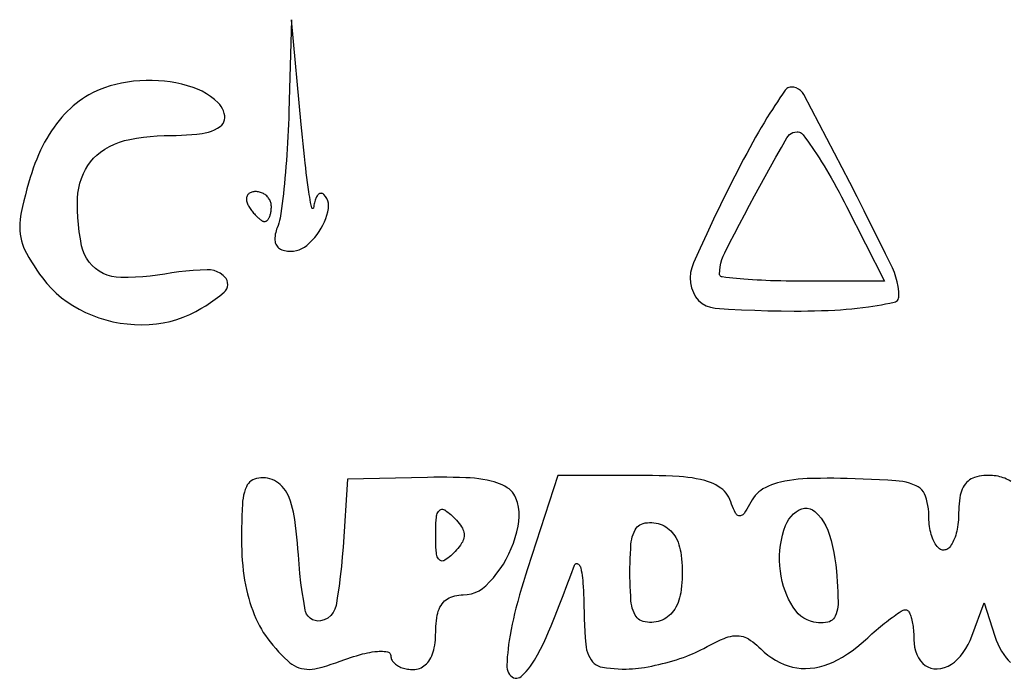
# Model space of a CAD drawing. Header units: millimetres. Extents: x -134 to 134, y -49 to 49.
# Drawn here: x -116.51 to -109.69, y 9.96 to 14.49 of the extents above; entities that cross this region are included whole.
import ezdxf

# ---------------------------------------------------------------- set-up
doc = ezdxf.new("R2010")
doc.units = ezdxf.units.MM
doc.header["$LTSCALE"] = 10
doc.header["$MEASUREMENT"] = 0

# ---------------------------------------------------------------- blocks, each defined once
blk = doc.blocks.new('DT0B-ULTRA_v_1')
at = {"color": 7, "linetype": 'Continuous', "lineweight": -3}
for points in [[(-114.6544, 13.8606, 0), (-114.6558, 13.8181, 0), (-114.6573, 13.7757, 0), (-114.6591, 13.7332, 0), (-114.6612, 13.6908, 0), (-114.6635, 13.6483, 0), (-114.666, 13.6059, 0), (-114.6686, 13.5657, 0), (-114.6715, 13.5255, 0), (-114.6746, 13.4854, 0), (-114.678, 13.4452, 0), (-114.6817, 13.4051, 0), (-114.6856, 13.365, 0), (-114.6891, 13.3312, 0), (-114.6928, 13.2975, 0), (-114.6967, 13.2638, 0), (-114.7008, 13.23, 0), (-114.7051, 13.1964, 0), (-114.7096, 13.1627, 0), (-114.7123, 13.1459, 0), (-114.7155, 13.1292, 0), (-114.7195, 13.1126, 0), (-114.724, 13.0962, 0), (-114.7292, 13.0799, 0), (-114.735, 13.0639, 0), (-114.739, 13.0527, 0), (-114.7425, 13.0414, 0), (-114.7455, 13.0299, 0), (-114.748, 13.0183, 0), (-114.75, 13.0066, 0), (-114.7515, 12.9949, 0), (-114.752, 12.986, 0), (-114.7516, 12.9772, 0), (-114.7502, 12.9685, 0), (-114.748, 12.9599, 0), (-114.7449, 12.9516, 0), (-114.7409, 12.9437, 0), (-114.7364, 12.9368, 0), (-114.7312, 12.9304, 0), (-114.7253, 12.9247, 0), (-114.7187, 12.9198, 0), (-114.7116, 12.9156, 0), (-114.7041, 12.9123, 0), (-114.6943, 12.9089, 0), (-114.6843, 12.9062, 0), (-114.6741, 12.9041, 0), (-114.6639, 12.9025, 0), (-114.6535, 12.9016, 0), (-114.6432, 12.9013, 0), (-114.6231, 12.9025, 0), (-114.6033, 12.906, 0), (-114.584, 12.9118, 0), (-114.5655, 12.9198, 0), (-114.5481, 12.9299, 0), (-114.532, 12.942, 0), (-114.5127, 12.9593, 0), (-114.4945, 12.9776, 0), (-114.4773, 12.9969, 0), (-114.4612, 13.0171, 0), (-114.4462, 13.0382, 0), (-114.4325, 13.0602, 0), (-114.4208, 13.0816, 0), (-114.4104, 13.1036, 0), (-114.4014, 13.1263, 0), (-114.3937, 13.1495, 0), (-114.3874, 13.1731, 0), (-114.3826, 13.197, 0), (-114.3811, 13.2143, 0), (-114.3823, 13.2317, 0), (-114.3862, 13.2487, 0), (-114.3928, 13.2648, 0), (-114.4019, 13.2797, 0), (-114.4132, 13.293, 0), (-114.4162, 13.2955, 0), (-114.4196, 13.2977, 0), (-114.4232, 13.2992, 0), (-114.4271, 13.3002, 0), (-114.4311, 13.3006, 0), (-114.4351, 13.3004, 0), (-114.4392, 13.2996, 0), (-114.4432, 13.2982, 0), (-114.447, 13.2964, 0), (-114.4505, 13.2941, 0), (-114.4537, 13.2913, 0), (-114.4565, 13.2882, 0), (-114.4604, 13.2829, 0), (-114.4639, 13.2774, 0), (-114.4671, 13.2716, 0), (-114.4699, 13.2657, 0), (-114.4724, 13.2596, 0), (-114.4744, 13.2533, 0), (-114.4768, 13.2447, 0), (-114.4789, 13.2361, 0), (-114.4808, 13.2274, 0), (-114.4825, 13.2187, 0), (-114.4839, 13.2099, 0), (-114.4851, 13.2011, 0), (-114.4854, 13.1999, 0), (-114.486, 13.1987, 0), (-114.4867, 13.1977, 0), (-114.4877, 13.1969, 0), (-114.4888, 13.1963, 0), (-114.49, 13.1959, 0), (-114.49, 13.1959, 0), (-114.4922, 13.1959, 0), (-114.4934, 13.1962, 0), (-114.4945, 13.1968, 0), (-114.4955, 13.1976, 0), (-114.4963, 13.1986, 0), (-114.4969, 13.1997, 0), (-114.4969, 13.1997, 0), (-114.5011, 13.2186, 0), (-114.5049, 13.2367, 0), (-114.5084, 13.2549, 0), (-114.5116, 13.2731, 0), (-114.5147, 13.2914, 0), (-114.5175, 13.3097, 0), (-114.5223, 13.3427, 0), (-114.5268, 13.3758, 0), (-114.5312, 13.409, 0), (-114.5353, 13.4421, 0), (-114.5392, 13.4753, 0), (-114.543, 13.5085, 0), (-114.5477, 13.5529, 0), (-114.5524, 13.5973, 0), (-114.5569, 13.6417, 0), (-114.5613, 13.6862, 0), (-114.5656, 13.7306, 0), (-114.5698, 13.7751, 0), (-114.6363, 14.4947, 0), (-114.6544, 13.8606, 0)], [(-116.031, 13.9777, 0), (-116.0537, 13.9645, 0), (-116.0758, 13.9504, 0), (-116.0973, 13.9354, 0), (-116.1182, 13.9195, 0), (-116.1384, 13.9028, 0), (-116.1578, 13.8852, 0), (-116.1782, 13.8653, 0), (-116.198, 13.8448, 0), (-116.217, 13.8237, 0), (-116.2353, 13.8019, 0), (-116.2529, 13.7795, 0), (-116.2698, 13.7566, 0), (-116.2873, 13.7311, 0), (-116.304, 13.7052, 0), (-116.32, 13.6787, 0), (-116.3351, 13.6517, 0), (-116.3494, 13.6244, 0), (-116.3629, 13.5966, 0), (-116.3766, 13.5663, 0), (-116.3895, 13.5357, 0), (-116.4017, 13.5047, 0), (-116.4132, 13.4735, 0), (-116.4239, 13.4421, 0), (-116.4338, 13.4103, 0), (-116.4455, 13.3704, 0), (-116.4566, 13.3303, 0), (-116.4673, 13.2901, 0), (-116.4774, 13.2497, 0), (-116.4869, 13.2092, 0), (-116.4959, 13.1685, 0), (-116.5005, 13.1439, 0), (-116.5037, 13.1191, 0), (-116.5056, 13.0941, 0), (-116.506, 13.0691, 0), (-116.5051, 13.0441, 0), (-116.5028, 13.0191, 0), (-116.4993, 12.9962, 0), (-116.4943, 12.9736, 0), (-116.4878, 12.9514, 0), (-116.48, 12.9296, 0), (-116.4707, 12.9084, 0), (-116.4601, 12.8878, 0), (-116.4434, 12.8585, 0), (-116.426, 12.8295, 0), (-116.408, 12.801, 0), (-116.3893, 12.7728, 0), (-116.3701, 12.7451, 0), (-116.3503, 12.7178, 0), (-116.3208, 12.6807, 0), (-116.289, 12.6456, 0), (-116.2551, 12.6126, 0), (-116.2191, 12.5819, 0), (-116.1812, 12.5535, 0), (-116.1415, 12.5276, 0), (-116.0982, 12.5029, 0), (-116.0536, 12.4807, 0), (-116.0079, 12.4609, 0), (-115.9612, 12.4437, 0), (-115.9135, 12.4291, 0), (-115.8651, 12.4172, 0), (-115.816, 12.4079, 0), (-115.7664, 12.4013, 0), (-115.7165, 12.3974, 0), (-115.6665, 12.3963, 0), (-115.6165, 12.3979, 0), (-115.5667, 12.4023, 0), (-115.5193, 12.4093, 0), (-115.4725, 12.4192, 0), (-115.4264, 12.4321, 0), (-115.3812, 12.4478, 0), (-115.337, 12.4663, 0), (-115.2941, 12.4876, 0), (-115.2599, 12.5067, 0), (-115.2263, 12.527, 0), (-115.1935, 12.5485, 0), (-115.1615, 12.5711, 0), (-115.1302, 12.5949, 0), (-115.0999, 12.6197, 0), (-115.0897, 12.6304, 0), (-115.0819, 12.6429, 0), (-115.077, 12.6568, 0), (-115.075, 12.6714, 0), (-115.0761, 12.6862, 0), (-115.0802, 12.7003, 0), (-115.0872, 12.7133, 0), (-115.0912, 12.7186, 0), (-115.1077, 12.7357, 0), (-115.1266, 12.75, 0), (-115.1474, 12.7613, 0), (-115.1698, 12.7693, 0), (-115.193, 12.7739, 0), (-115.2167, 12.7748, 0), (-115.2655, 12.7725, 0), (-115.3141, 12.7691, 0), (-115.3627, 12.7646, 0), (-115.4112, 12.7591, 0), (-115.4595, 12.7526, 0), (-115.5077, 12.745, 0), (-115.5579, 12.7372, 0), (-115.6083, 12.731, 0), (-115.6589, 12.7262, 0), (-115.7096, 12.7229, 0), (-115.7603, 12.721, 0), (-115.8111, 12.7207, 0), (-115.8426, 12.7227, 0), (-115.8737, 12.7282, 0), (-115.904, 12.7372, 0), (-115.9331, 12.7494, 0), (-115.9606, 12.7649, 0), (-115.9862, 12.7833, 0), (-116.0092, 12.8042, 0), (-116.0296, 12.8276, 0), (-116.0472, 12.8532, 0), (-116.0616, 12.8806, 0), (-116.0729, 12.9096, 0), (-116.0807, 12.9396, 0), (-116.0894, 12.9878, 0), (-116.0967, 13.0363, 0), (-116.1024, 13.085, 0), (-116.1065, 13.1338, 0), (-116.1092, 13.1828, 0), (-116.1102, 13.2318, 0), (-116.1092, 13.2668, 0), (-116.1058, 13.3016, 0), (-116.1001, 13.3361, 0), (-116.092, 13.3701, 0), (-116.0815, 13.4035, 0), (-116.0689, 13.4362, 0), (-116.055, 13.4649, 0), (-116.0386, 13.4923, 0), (-116.0198, 13.5181, 0), (-115.9988, 13.5421, 0), (-115.9757, 13.5642, 0), (-115.9507, 13.584, 0), (-115.9201, 13.6045, 0), (-115.8882, 13.6228, 0), (-115.855, 13.6387, 0), (-115.8207, 13.6522, 0), (-115.7856, 13.6633, 0), (-115.7498, 13.6717, 0), (-115.7028, 13.6803, 0), (-115.6555, 13.6872, 0), (-115.6081, 13.6926, 0), (-115.5605, 13.6964, 0), (-115.5128, 13.6986, 0), (-115.465, 13.6992, 0), (-115.4295, 13.6994, 0), (-115.394, 13.7004, 0), (-115.3585, 13.7022, 0), (-115.3231, 13.7048, 0), (-115.2877, 13.7082, 0), (-115.2524, 13.7123, 0), (-115.2303, 13.716, 0), (-115.2085, 13.7215, 0), (-115.1872, 13.7287, 0), (-115.1665, 13.7376, 0), (-115.1466, 13.7482, 0), (-115.1277, 13.7603, 0), (-115.1169, 13.7694, 0), (-115.108, 13.7803, 0), (-115.1013, 13.7926, 0), (-115.0969, 13.8061, 0), (-115.0952, 13.82, 0), (-115.096, 13.8341, 0), (-115.0995, 13.8508, 0), (-115.1048, 13.8671, 0), (-115.1117, 13.8827, 0), (-115.1203, 13.8974, 0), (-115.1305, 13.9112, 0), (-115.142, 13.9237, 0), (-115.1671, 13.9465, 0), (-115.1939, 13.9674, 0), (-115.2221, 13.9861, 0), (-115.2517, 14.0028, 0), (-115.2824, 14.0171, 0), (-115.3141, 14.0292, 0), (-115.3527, 14.0412, 0), (-115.3919, 14.0516, 0), (-115.4315, 14.0603, 0), (-115.4714, 14.0672, 0), (-115.5116, 14.0723, 0), (-115.552, 14.0756, 0), (-115.5947, 14.0773, 0), (-115.6374, 14.0772, 0), (-115.6801, 14.0753, 0), (-115.7227, 14.0716, 0), (-115.7651, 14.0661, 0), (-115.8072, 14.0588, 0), (-115.8461, 14.0502, 0), (-115.8845, 14.0396, 0), (-115.9222, 14.027, 0), (-115.9593, 14.0124, 0), (-115.9956, 13.996, 0), (-116.031, 13.9777, 0)], [(-111.5871, 13.4182, 0), (-111.6364, 13.3198, 0), (-111.6848, 13.2209, 0), (-111.7326, 13.1217, 0), (-111.7795, 13.0221, 0), (-111.8257, 12.9221, 0), (-111.8711, 12.8218, 0), (-111.8832, 12.7888, 0), (-111.8906, 12.7545, 0), (-111.8931, 12.7194, 0), (-111.8908, 12.6844, 0), (-111.8836, 12.65, 0), (-111.8717, 12.6169, 0), (-111.8561, 12.5888, 0), (-111.8357, 12.5639, 0), (-111.8112, 12.543, 0), (-111.7833, 12.5269, 0), (-111.7531, 12.516, 0), (-111.7213, 12.5107, 0), (-111.6308, 12.5044, 0), (-111.5402, 12.4992, 0), (-111.4496, 12.4953, 0), (-111.3589, 12.4924, 0), (-111.2681, 12.4907, 0), (-111.1774, 12.4901, 0), (-111.1309, 12.4903, 0), (-111.0844, 12.4909, 0), (-111.0379, 12.4919, 0), (-110.9914, 12.4933, 0), (-110.945, 12.4951, 0), (-110.8985, 12.4973, 0), (-110.8598, 12.4995, 0), (-110.8211, 12.5024, 0), (-110.7825, 12.5058, 0), (-110.7439, 12.5098, 0), (-110.7053, 12.5143, 0), (-110.6669, 12.5194, 0), (-110.6373, 12.5237, 0), (-110.6078, 12.5284, 0), (-110.5783, 12.5335, 0), (-110.5489, 12.5389, 0), (-110.5196, 12.5446, 0), (-110.4903, 12.5507, 0), (-110.4821, 12.5534, 0), (-110.4747, 12.5577, 0), (-110.4683, 12.5635, 0), (-110.4633, 12.5705, 0), (-110.4598, 12.5783, 0), (-110.458, 12.5868, 0), (-110.4578, 12.591, 0), (-110.4591, 12.6247, 0), (-110.4629, 12.6583, 0), (-110.4692, 12.6914, 0), (-110.478, 12.724, 0), (-110.4892, 12.7559, 0), (-110.5028, 12.7868, 0), (-110.5507, 12.8851, 0), (-110.599, 12.9833, 0), (-110.6476, 13.0812, 0), (-110.6966, 13.179, 0), (-110.746, 13.2766, 0), (-110.7958, 13.374, 0), (-110.848, 13.4754, 0), (-110.9005, 13.5767, 0), (-110.9531, 13.6778, 0), (-111.006, 13.7789, 0), (-111.0591, 13.8798, 0), (-111.1124, 13.9806, 0), (-111.122, 13.9952, 0), (-111.134, 14.0079, 0), (-111.1481, 14.0182, 0), (-111.1638, 14.0259, 0), (-111.1806, 14.0305, 0), (-111.198, 14.0321, 0), (-111.2064, 14.0314, 0), (-111.2145, 14.0294, 0), (-111.2222, 14.0261, 0), (-111.2293, 14.0216, 0), (-111.2356, 14.016, 0), (-111.2409, 14.0095, 0), (-111.2587, 13.9835, 0), (-111.2763, 13.9574, 0), (-111.2937, 13.9311, 0), (-111.3109, 13.9048, 0), (-111.3281, 13.8783, 0), (-111.345, 13.8518, 0), (-111.3654, 13.8192, 0), (-111.3855, 13.7865, 0), (-111.4053, 13.7535, 0), (-111.4247, 13.7204, 0), (-111.4438, 13.687, 0), (-111.4626, 13.6535, 0), (-111.484, 13.6146, 0), (-111.5051, 13.5756, 0), (-111.526, 13.5365, 0), (-111.5466, 13.4972, 0), (-111.567, 13.4578, 0), (-111.5871, 13.4182, 0)], [(-110.8176, 13.2097, 0), (-110.5572, 12.6957, 0), (-111.1243, 12.6957, 0), (-111.1605, 12.6958, 0), (-111.1968, 12.6961, 0), (-111.233, 12.6966, 0), (-111.2693, 12.6973, 0), (-111.3055, 12.6981, 0), (-111.3417, 12.6992, 0), (-111.3723, 12.7003, 0), (-111.4028, 12.7017, 0), (-111.4333, 12.7034, 0), (-111.4639, 12.7053, 0), (-111.4943, 12.7075, 0), (-111.5248, 12.71, 0), (-111.5497, 12.7122, 0), (-111.5746, 12.7145, 0), (-111.5995, 12.7169, 0), (-111.6243, 12.7195, 0), (-111.6492, 12.7221, 0), (-111.674, 12.7249, 0), (-111.678, 12.7258, 0), (-111.6818, 12.7275, 0), (-111.6851, 12.7299, 0), (-111.6878, 12.733, 0), (-111.6898, 12.7365, 0), (-111.691, 12.7405, 0), (-111.6914, 12.7444, 0), (-111.6904, 12.7698, 0), (-111.6874, 12.7951, 0), (-111.6825, 12.8201, 0), (-111.6757, 12.8447, 0), (-111.6669, 12.8686, 0), (-111.6563, 12.8918, 0), (-111.623, 12.9573, 0), (-111.5894, 13.0227, 0), (-111.5554, 13.088, 0), (-111.5211, 13.153, 0), (-111.4864, 13.2179, 0), (-111.4514, 13.2826, 0), (-111.4149, 13.3496, 0), (-111.3781, 13.4165, 0), (-111.3411, 13.4833, 0), (-111.3038, 13.5499, 0), (-111.2664, 13.6165, 0), (-111.2288, 13.6829, 0), (-111.2207, 13.6945, 0), (-111.2108, 13.7046, 0), (-111.1992, 13.7128, 0), (-111.1864, 13.7188, 0), (-111.1728, 13.7225, 0), (-111.1587, 13.7237, 0), (-111.1504, 13.7231, 0), (-111.1423, 13.7211, 0), (-111.1347, 13.718, 0), (-111.1276, 13.7137, 0), (-111.1213, 13.7084, 0), (-111.1158, 13.7021, 0), (-111.1003, 13.6808, 0), (-111.0849, 13.6595, 0), (-111.0697, 13.638, 0), (-111.0547, 13.6163, 0), (-111.0399, 13.5946, 0), (-111.0252, 13.5727, 0), (-111.0074, 13.5455, 0), (-110.99, 13.5182, 0), (-110.9728, 13.4906, 0), (-110.956, 13.4628, 0), (-110.9394, 13.4348, 0), (-110.9233, 13.4067, 0), (-110.905, 13.3742, 0), (-110.887, 13.3416, 0), (-110.8693, 13.3088, 0), (-110.8518, 13.2759, 0), (-110.8346, 13.2429, 0), (-110.8176, 13.2097, 0)], [(-114.9296, 13.2097, 0), (-114.9253, 13.2029, 0), (-114.9209, 13.1962, 0), (-114.9163, 13.1896, 0), (-114.9117, 13.1831, 0), (-114.9069, 13.1767, 0), (-114.9019, 13.1704, 0), (-114.8972, 13.1645, 0), (-114.8923, 13.1588, 0), (-114.8873, 13.1532, 0), (-114.8821, 13.1477, 0), (-114.8768, 13.1423, 0), (-114.8714, 13.1371, 0), (-114.8668, 13.1329, 0), (-114.8621, 13.1288, 0), (-114.8573, 13.1248, 0), (-114.8525, 13.121, 0), (-114.8475, 13.1172, 0), (-114.8424, 13.1136, 0), (-114.8391, 13.1116, 0), (-114.8357, 13.11, 0), (-114.8321, 13.1086, 0), (-114.8283, 13.1077, 0), (-114.8246, 13.1071, 0), (-114.8207, 13.1069, 0), (-114.8175, 13.1071, 0), (-114.8143, 13.1078, 0), (-114.8112, 13.1089, 0), (-114.8084, 13.1104, 0), (-114.8057, 13.1123, 0), (-114.8034, 13.1146, 0), (-114.8004, 13.118, 0), (-114.7977, 13.1215, 0), (-114.7951, 13.1252, 0), (-114.7928, 13.1291, 0), (-114.7906, 13.133, 0), (-114.7887, 13.1371, 0), (-114.7865, 13.1425, 0), (-114.7845, 13.1479, 0), (-114.7827, 13.1534, 0), (-114.7811, 13.159, 0), (-114.7798, 13.1647, 0), (-114.7787, 13.1704, 0), (-114.7777, 13.1769, 0), (-114.7769, 13.1834, 0), (-114.7762, 13.19, 0), (-114.7758, 13.1965, 0), (-114.7755, 13.2031, 0), (-114.7754, 13.2097, 0), (-114.7756, 13.2164, 0), (-114.7763, 13.2231, 0), (-114.7775, 13.2298, 0), (-114.7791, 13.2363, 0), (-114.7812, 13.2427, 0), (-114.7837, 13.2489, 0), (-114.7867, 13.2551, 0), (-114.7901, 13.2611, 0), (-114.7939, 13.2668, 0), (-114.798, 13.2723, 0), (-114.8025, 13.2774, 0), (-114.8074, 13.2823, 0), (-114.8126, 13.287, 0), (-114.8182, 13.2913, 0), (-114.824, 13.2952, 0), (-114.83, 13.2988, 0), (-114.8363, 13.3019, 0), (-114.8427, 13.3047, 0), (-114.8494, 13.3071, 0), (-114.8562, 13.309, 0), (-114.8631, 13.3105, 0), (-114.8701, 13.3116, 0), (-114.8772, 13.3123, 0), (-114.8843, 13.3125, 0), (-114.8905, 13.3123, 0), (-114.8968, 13.3116, 0), (-114.9029, 13.3105, 0), (-114.909, 13.3089, 0), (-114.915, 13.3069, 0), (-114.9207, 13.3045, 0), (-114.9254, 13.302, 0), (-114.9297, 13.2989, 0), (-114.9336, 13.2954, 0), (-114.9371, 13.2914, 0), (-114.9401, 13.287, 0), (-114.9425, 13.2823, 0), (-114.9445, 13.277, 0), (-114.9459, 13.2715, 0), (-114.9468, 13.2659, 0), (-114.947, 13.2602, 0), (-114.9466, 13.2546, 0), (-114.9457, 13.249, 0), (-114.9439, 13.2421, 0), (-114.9418, 13.2353, 0), (-114.9393, 13.2287, 0), (-114.9364, 13.2222, 0), (-114.9332, 13.2159, 0), (-114.9296, 13.2097, 0)], [(-114.981, 10.9156, 0), (-114.9806, 10.8801, 0), (-114.9796, 10.8445, 0), (-114.9778, 10.809, 0), (-114.9754, 10.7735, 0), (-114.9723, 10.7381, 0), (-114.9684, 10.7028, 0), (-114.9642, 10.6706, 0), (-114.9591, 10.6386, 0), (-114.9533, 10.6067, 0), (-114.9465, 10.575, 0), (-114.939, 10.5435, 0), (-114.9307, 10.5122, 0), (-114.9224, 10.4841, 0), (-114.9133, 10.4563, 0), (-114.9033, 10.4288, 0), (-114.8926, 10.4015, 0), (-114.8812, 10.3746, 0), (-114.8689, 10.348, 0), (-114.857, 10.3244, 0), (-114.8442, 10.3012, 0), (-114.8306, 10.2786, 0), (-114.816, 10.2566, 0), (-114.8006, 10.2351, 0), (-114.7843, 10.2142, 0), (-114.7652, 10.1911, 0), (-114.7456, 10.1684, 0), (-114.7255, 10.1461, 0), (-114.7049, 10.1243, 0), (-114.6839, 10.1029, 0), (-114.6624, 10.0819, 0), (-114.6488, 10.07, 0), (-114.6342, 10.0593, 0), (-114.6187, 10.05, 0), (-114.6024, 10.042, 0), (-114.5855, 10.0355, 0), (-114.5681, 10.0305, 0), (-114.5497, 10.0269, 0), (-114.5311, 10.0248, 0), (-114.5124, 10.0243, 0), (-114.4937, 10.0252, 0), (-114.4751, 10.0277, 0), (-114.4569, 10.0317, 0), (-114.4254, 10.0403, 0), (-114.394, 10.0493, 0), (-114.3628, 10.059, 0), (-114.3318, 10.0691, 0), (-114.301, 10.0799, 0), (-114.2704, 10.0911, 0), (-114.2503, 10.0985, 0), (-114.2302, 10.1055, 0), (-114.21, 10.1122, 0), (-114.1896, 10.1185, 0), (-114.1692, 10.1246, 0), (-114.1486, 10.1302, 0), (-114.1318, 10.1345, 0), (-114.1149, 10.1382, 0), (-114.0978, 10.1414, 0), (-114.0807, 10.1441, 0), (-114.0635, 10.1463, 0), (-114.0462, 10.148, 0), (-114.0344, 10.1487, 0), (-114.0226, 10.1488, 0), (-114.0108, 10.1485, 0), (-113.9991, 10.1476, 0), (-113.9874, 10.1462, 0), (-113.9757, 10.1442, 0), (-113.9701, 10.1426, 0), (-113.965, 10.1398, 0), (-113.9606, 10.1359, 0), (-113.9571, 10.1313, 0), (-113.9546, 10.126, 0), (-113.9532, 10.1203, 0), (-113.953, 10.1168, 0), (-113.9527, 10.1104, 0), (-113.9516, 10.1041, 0), (-113.95, 10.0979, 0), (-113.9476, 10.092, 0), (-113.9447, 10.0863, 0), (-113.9411, 10.081, 0), (-113.9364, 10.0751, 0), (-113.9313, 10.0694, 0), (-113.9259, 10.0641, 0), (-113.9201, 10.0592, 0), (-113.914, 10.0547, 0), (-113.9077, 10.0505, 0), (-113.8999, 10.046, 0), (-113.8918, 10.0419, 0), (-113.8835, 10.0383, 0), (-113.8751, 10.035, 0), (-113.8665, 10.0322, 0), (-113.8578, 10.0299, 0), (-113.8481, 10.0278, 0), (-113.8383, 10.026, 0), (-113.8285, 10.0247, 0), (-113.8186, 10.0237, 0), (-113.8087, 10.0231, 0), (-113.7988, 10.0229, 0), (-113.7876, 10.0235, 0), (-113.7765, 10.025, 0), (-113.7656, 10.0276, 0), (-113.755, 10.0312, 0), (-113.7448, 10.0357, 0), (-113.7351, 10.0412, 0), (-113.7253, 10.0479, 0), (-113.716, 10.0553, 0), (-113.7074, 10.0634, 0), (-113.6995, 10.0722, 0), (-113.6922, 10.0816, 0), (-113.6857, 10.0915, 0), (-113.6786, 10.1042, 0), (-113.6722, 10.1173, 0), (-113.6666, 10.1307, 0), (-113.6619, 10.1444, 0), (-113.6579, 10.1585, 0), (-113.6547, 10.1727, 0), (-113.6516, 10.1904, 0), (-113.6491, 10.2082, 0), (-113.6471, 10.2261, 0), (-113.6457, 10.244, 0), (-113.6449, 10.2619, 0), (-113.6446, 10.2799, 0), (-113.6443, 10.2997, 0), (-113.6434, 10.3194, 0), (-113.6419, 10.3391, 0), (-113.6398, 10.3587, 0), (-113.6372, 10.3782, 0), (-113.6339, 10.3977, 0), (-113.6308, 10.4117, 0), (-113.6266, 10.4255, 0), (-113.6214, 10.4389, 0), (-113.6152, 10.4519, 0), (-113.6081, 10.4644, 0), (-113.6, 10.4763, 0), (-113.5921, 10.486, 0), (-113.5833, 10.4949, 0), (-113.5737, 10.503, 0), (-113.5634, 10.5101, 0), (-113.5525, 10.5162, 0), (-113.541, 10.5212, 0), (-113.5272, 10.5259, 0), (-113.5132, 10.5299, 0), (-113.499, 10.533, 0), (-113.4846, 10.5352, 0), (-113.4701, 10.5365, 0), (-113.4555, 10.5369, 0), (-113.4271, 10.5387, 0), (-113.3992, 10.5441, 0), (-113.3722, 10.553, 0), (-113.3465, 10.5652, 0), (-113.3226, 10.5806, 0), (-113.3008, 10.5989, 0), (-113.2735, 10.6264, 0), (-113.2476, 10.6553, 0), (-113.2232, 10.6855, 0), (-113.2004, 10.7169, 0), (-113.1793, 10.7494, 0), (-113.1599, 10.783, 0), (-113.1414, 10.8191, 0), (-113.1247, 10.8561, 0), (-113.1098, 10.8938, 0), (-113.0969, 10.9323, 0), (-113.0858, 10.9713, 0), (-113.0767, 11.0108, 0), (-113.0718, 11.043, 0), (-113.0698, 11.0756, 0), (-113.071, 11.1081, 0), (-113.0752, 11.1405, 0), (-113.0825, 11.1722, 0), (-113.0927, 11.2032, 0), (-113.0991, 11.2175, 0), (-113.1071, 11.2311, 0), (-113.1164, 11.2438, 0), (-113.1271, 11.2554, 0), (-113.139, 11.2657, 0), (-113.152, 11.2747, 0), (-113.1692, 11.2847, 0), (-113.187, 11.2938, 0), (-113.2053, 11.3019, 0), (-113.224, 11.309, 0), (-113.243, 11.3151, 0), (-113.2624, 11.3202, 0), (-113.291, 11.3264, 0), (-113.3198, 11.3317, 0), (-113.3488, 11.336, 0), (-113.3779, 11.3394, 0), (-113.4071, 11.3419, 0), (-113.4364, 11.3434, 0), (-113.4806, 11.3448, 0), (-113.5248, 11.3458, 0), (-113.569, 11.3463, 0), (-113.6132, 11.3463, 0), (-113.6574, 11.346, 0), (-113.7016, 11.3452, 0), (-114.2512, 11.3325, 0), (-114.282, 10.8657, 0), (-114.2871, 10.7984, 0), (-114.2933, 10.7312, 0), (-114.3008, 10.6641, 0), (-114.3095, 10.5972, 0), (-114.3194, 10.5305, 0), (-114.3305, 10.4639, 0), (-114.3378, 10.4384, 0), (-114.3501, 10.4148, 0), (-114.3669, 10.3942, 0), (-114.3875, 10.3775, 0), (-114.4111, 10.3653, 0), (-114.4366, 10.3581, 0), (-114.4556, 10.3568, 0), (-114.4745, 10.3595, 0), (-114.4923, 10.366, 0), (-114.5084, 10.3761, 0), (-114.5221, 10.3894, 0), (-114.5327, 10.4052, 0), (-114.5398, 10.4228, 0), (-114.5417, 10.4309, 0), (-114.5529, 10.494, 0), (-114.5628, 10.5573, 0), (-114.5715, 10.6208, 0), (-114.5788, 10.6844, 0), (-114.5848, 10.7482, 0), (-114.5896, 10.8121, 0), (-114.5924, 10.8528, 0), (-114.5957, 10.8935, 0), (-114.5995, 10.9341, 0), (-114.6038, 10.9746, 0), (-114.6085, 11.0152, 0), (-114.6136, 11.0556, 0), (-114.6176, 11.0814, 0), (-114.6227, 11.107, 0), (-114.6288, 11.1323, 0), (-114.6359, 11.1574, 0), (-114.6441, 11.1821, 0), (-114.6533, 11.2065, 0), (-114.6606, 11.2231, 0), (-114.6691, 11.2391, 0), (-114.6788, 11.2544, 0), (-114.6895, 11.269, 0), (-114.7013, 11.2828, 0), (-114.714, 11.2957, 0), (-114.7265, 11.3065, 0), (-114.74, 11.316, 0), (-114.7543, 11.3242, 0), (-114.7694, 11.331, 0), (-114.785, 11.3364, 0), (-114.8011, 11.3402, 0), (-114.8162, 11.3424, 0), (-114.8315, 11.3433, 0), (-114.8468, 11.3428, 0), (-114.862, 11.3411, 0), (-114.877, 11.338, 0), (-114.8916, 11.3336, 0), (-114.9036, 11.3284, 0), (-114.9148, 11.3217, 0), (-114.9249, 11.3135, 0), (-114.9337, 11.3039, 0), (-114.9412, 11.2932, 0), (-114.9471, 11.2816, 0), (-114.9546, 11.2625, 0), (-114.9609, 11.2431, 0), (-114.966, 11.2233, 0), (-114.9701, 11.2032, 0), (-114.9729, 11.1829, 0), (-114.9746, 11.1625, 0), (-114.9765, 11.1214, 0), (-114.9781, 11.0803, 0), (-114.9794, 11.0391, 0), (-114.9803, 10.998, 0), (-114.9808, 10.9568, 0), (-114.981, 10.9156, 0)], [(-113.0126, 10.7168, 0), (-113.0269, 10.672, 0), (-113.0408, 10.6271, 0), (-113.0543, 10.5821, 0), (-113.0674, 10.5369, 0), (-113.08, 10.4916, 0), (-113.0922, 10.4462, 0), (-113.1016, 10.4094, 0), (-113.1103, 10.3724, 0), (-113.1184, 10.3353, 0), (-113.1259, 10.298, 0), (-113.1327, 10.2607, 0), (-113.1388, 10.2232, 0), (-113.1429, 10.195, 0), (-113.1465, 10.1667, 0), (-113.1495, 10.1383, 0), (-113.1521, 10.1099, 0), (-113.154, 10.0815, 0), (-113.1555, 10.053, 0), (-113.1551, 10.0394, 0), (-113.1529, 10.026, 0), (-113.1489, 10.013, 0), (-113.1431, 10.0007, 0), (-113.1358, 9.9893, 0), (-113.1269, 9.979, 0), (-113.1184, 9.9721, 0), (-113.1086, 9.9671, 0), (-113.0981, 9.9642, 0), (-113.0871, 9.9635, 0), (-113.0763, 9.9652, 0), (-113.066, 9.9691, 0), (-113.0568, 9.975, 0), (-113.0546, 9.9768, 0), (-113.0374, 9.9931, 0), (-113.0211, 10.0103, 0), (-113.0057, 10.0283, 0), (-112.9913, 10.0471, 0), (-112.9779, 10.0666, 0), (-112.9656, 10.0868, 0), (-112.9442, 10.1252, 0), (-112.9237, 10.164, 0), (-112.904, 10.2033, 0), (-112.8853, 10.243, 0), (-112.8675, 10.2832, 0), (-112.8507, 10.3237, 0), (-112.8229, 10.3932, 0), (-112.7955, 10.4628, 0), (-112.7685, 10.5325, 0), (-112.7418, 10.6024, 0), (-112.7154, 10.6724, 0), (-112.6895, 10.7425, 0), (-112.6881, 10.7454, 0), (-112.6861, 10.7479, 0), (-112.6836, 10.7499, 0), (-112.6808, 10.7514, 0), (-112.6778, 10.7523, 0), (-112.6746, 10.7525, 0), (-112.6714, 10.7521, 0), (-112.6684, 10.751, 0), (-112.6684, 10.751, 0), (-112.6628, 10.7474, 0), (-112.6584, 10.7435, 0), (-112.6545, 10.739, 0), (-112.6513, 10.7341, 0), (-112.6488, 10.7287, 0), (-112.6471, 10.7231, 0), (-112.6434, 10.7058, 0), (-112.6401, 10.6884, 0), (-112.6373, 10.6709, 0), (-112.6349, 10.6534, 0), (-112.633, 10.6358, 0), (-112.6316, 10.6182, 0), (-112.6299, 10.5918, 0), (-112.6284, 10.5654, 0), (-112.6272, 10.5391, 0), (-112.6261, 10.5127, 0), (-112.6253, 10.4862, 0), (-112.6247, 10.4598, 0), (-112.6237, 10.4159, 0), (-112.6223, 10.372, 0), (-112.6204, 10.3281, 0), (-112.6181, 10.2842, 0), (-112.6155, 10.2404, 0), (-112.6124, 10.1966, 0), (-112.6101, 10.1776, 0), (-112.6062, 10.1588, 0), (-112.6008, 10.1405, 0), (-112.5937, 10.1227, 0), (-112.5852, 10.1056, 0), (-112.5752, 10.0893, 0), (-112.5655, 10.0767, 0), (-112.5542, 10.0656, 0), (-112.5415, 10.0561, 0), (-112.5276, 10.0485, 0), (-112.5128, 10.0427, 0), (-112.4973, 10.0391, 0), (-112.4703, 10.035, 0), (-112.4431, 10.0317, 0), (-112.4159, 10.0292, 0), (-112.3886, 10.0275, 0), (-112.3613, 10.0266, 0), (-112.3339, 10.0266, 0), (-112.3127, 10.0271, 0), (-112.2916, 10.0282, 0), (-112.2705, 10.0298, 0), (-112.2494, 10.032, 0), (-112.2284, 10.0347, 0), (-112.2075, 10.038, 0), (-112.1828, 10.0423, 0), (-112.1582, 10.0471, 0), (-112.1337, 10.0522, 0), (-112.1093, 10.0577, 0), (-112.0849, 10.0636, 0), (-112.0607, 10.0699, 0), (-112.0365, 10.0766, 0), (-112.0124, 10.0836, 0), (-111.9884, 10.091, 0), (-111.9645, 10.0988, 0), (-111.9408, 10.107, 0), (-111.9172, 10.1155, 0), (-111.8972, 10.1232, 0), (-111.8775, 10.1314, 0), (-111.858, 10.14, 0), (-111.8386, 10.1492, 0), (-111.8196, 10.1588, 0), (-111.8007, 10.1689, 0), (-111.7779, 10.1813, 0), (-111.7549, 10.1934, 0), (-111.7317, 10.205, 0), (-111.7082, 10.2163, 0), (-111.6847, 10.2272, 0), (-111.6609, 10.2377, 0), (-111.6464, 10.2433, 0), (-111.6316, 10.248, 0), (-111.6165, 10.2516, 0), (-111.6012, 10.2541, 0), (-111.5857, 10.2556, 0), (-111.5702, 10.256, 0), (-111.5567, 10.2552, 0), (-111.5434, 10.2533, 0), (-111.5303, 10.2501, 0), (-111.5176, 10.2457, 0), (-111.5053, 10.2402, 0), (-111.4936, 10.2336, 0), (-111.4783, 10.2236, 0), (-111.4633, 10.213, 0), (-111.4488, 10.2019, 0), (-111.4347, 10.1902, 0), (-111.4211, 10.178, 0), (-111.4079, 10.1653, 0), (-111.3843, 10.1433, 0), (-111.3594, 10.1228, 0), (-111.3331, 10.1041, 0), (-111.3057, 10.0871, 0), (-111.2772, 10.072, 0), (-111.2477, 10.0588, 0), (-111.2192, 10.0484, 0), (-111.1899, 10.0404, 0), (-111.1601, 10.0346, 0), (-111.1299, 10.0313, 0), (-111.0995, 10.0303, 0), (-111.0692, 10.0318, 0), (-111.0361, 10.0358, 0), (-111.0034, 10.0421, 0), (-110.9713, 10.0507, 0), (-110.9397, 10.0615, 0), (-110.9091, 10.0744, 0), (-110.8793, 10.0895, 0), (-110.845, 10.1093, 0), (-110.8115, 10.1305, 0), (-110.7789, 10.153, 0), (-110.7473, 10.1769, 0), (-110.7167, 10.2021, 0), (-110.6871, 10.2285, 0), (-110.6726, 10.2419, 0), (-110.658, 10.2552, 0), (-110.6433, 10.2684, 0), (-110.6284, 10.2815, 0), (-110.6135, 10.2944, 0), (-110.5985, 10.3073, 0), (-110.5849, 10.3187, 0), (-110.5711, 10.33, 0), (-110.5572, 10.3412, 0), (-110.5432, 10.3522, 0), (-110.5291, 10.363, 0), (-110.5149, 10.3737, 0), (-110.5031, 10.3824, 0), (-110.4913, 10.391, 0), (-110.4793, 10.3995, 0), (-110.4674, 10.4078, 0), (-110.4553, 10.4161, 0), (-110.4432, 10.4243, 0), (-110.4383, 10.4272, 0), (-110.4331, 10.4297, 0), (-110.4277, 10.4316, 0), (-110.4221, 10.433, 0), (-110.4164, 10.4338, 0), (-110.4107, 10.4341, 0), (-110.4063, 10.4337, 0), (-110.402, 10.4325, 0), (-110.3981, 10.4305, 0), (-110.3945, 10.4278, 0), (-110.3915, 10.4246, 0), (-110.3892, 10.4208, 0), (-110.3856, 10.4132, 0), (-110.3822, 10.4055, 0), (-110.3791, 10.3977, 0), (-110.3763, 10.3898, 0), (-110.3737, 10.3818, 0), (-110.3714, 10.3737, 0), (-110.3686, 10.3628, 0), (-110.3661, 10.3518, 0), (-110.3639, 10.3408, 0), (-110.362, 10.3297, 0), (-110.3604, 10.3185, 0), (-110.3591, 10.3073, 0), (-110.3578, 10.2942, 0), (-110.3568, 10.2811, 0), (-110.356, 10.268, 0), (-110.3555, 10.2548, 0), (-110.3551, 10.2417, 0), (-110.355, 10.2285, 0), (-110.3537, 10.2026, 0), (-110.3497, 10.177, 0), (-110.3431, 10.1519, 0), (-110.3339, 10.1276, 0), (-110.3223, 10.1044, 0), (-110.3083, 10.0825, 0), (-110.2942, 10.0658, 0), (-110.2774, 10.0518, 0), (-110.2586, 10.0407, 0), (-110.2381, 10.0329, 0), (-110.2166, 10.0287, 0), (-110.1947, 10.0282, 0), (-110.1689, 10.0314, 0), (-110.1436, 10.0377, 0), (-110.1193, 10.0471, 0), (-110.0964, 10.0595, 0), (-110.0751, 10.0745, 0), (-110.0559, 10.0921, 0), (-110.0346, 10.1158, 0), (-110.015, 10.1408, 0), (-109.9971, 10.1671, 0), (-109.9812, 10.1946, 0), (-109.9671, 10.2231, 0), (-109.9551, 10.2525, 0), (-109.8701, 10.4821, 0), (-109.7972, 10.2525, 0), (-109.788, 10.2261, 0), (-109.7773, 10.2002, 0), (-109.7652, 10.1749, 0), (-109.7517, 10.1503, 0), (-109.7369, 10.1266, 0), (-109.7207, 10.1037, 0), (-109.7067, 10.087, 0), (-109.6908, 10.072, 0)], [(-109.6874, 11.3176, 0), (-109.6958, 11.3231, 0), (-109.7063, 11.329, 0), (-109.717, 11.3344, 0), (-109.7281, 11.3392, 0), (-109.7393, 11.3434, 0), (-109.7508, 11.3471, 0), (-109.7624, 11.3502, 0), (-109.7753, 11.3529, 0), (-109.7883, 11.3552, 0), (-109.8014, 11.357, 0), (-109.8146, 11.3583, 0), (-109.8278, 11.3591, 0), (-109.841, 11.3593, 0), (-109.8573, 11.3589, 0), (-109.8735, 11.3577, 0), (-109.8896, 11.3556, 0), (-109.9057, 11.3528, 0), (-109.9215, 11.3491, 0), (-109.9372, 11.3447, 0), (-109.9493, 11.3402, 0), (-109.961, 11.3346, 0), (-109.972, 11.3278, 0), (-109.9823, 11.32, 0), (-109.9918, 11.3112, 0), (-110.0004, 11.3015, 0), (-110.0089, 11.2899, 0), (-110.0164, 11.2777, 0), (-110.0228, 11.2649, 0), (-110.0282, 11.2516, 0), (-110.0325, 11.2379, 0), (-110.0357, 11.2239, 0), (-110.039, 11.2038, 0), (-110.0417, 11.1836, 0), (-110.0439, 11.1634, 0), (-110.0454, 11.143, 0), (-110.0463, 11.1227, 0), (-110.0466, 11.1023, 0), (-110.0468, 11.0859, 0), (-110.0475, 11.0694, 0), (-110.0485, 11.053, 0), (-110.05, 11.0366, 0), (-110.0518, 11.0202, 0), (-110.0541, 11.0039, 0), (-110.0566, 10.9897, 0), (-110.0596, 10.9757, 0), (-110.0631, 10.9617, 0), (-110.0672, 10.9479, 0), (-110.0717, 10.9343, 0), (-110.0768, 10.9208, 0), (-110.0812, 10.9107, 0), (-110.086, 10.9008, 0), (-110.0913, 10.8912, 0), (-110.0971, 10.8819, 0), (-110.1034, 10.8728, 0), (-110.1101, 10.8641, 0), (-110.1152, 10.8586, 0), (-110.1211, 10.854, 0), (-110.1276, 10.8503, 0), (-110.1346, 10.8475, 0), (-110.1419, 10.8459, 0), (-110.1494, 10.8453, 0), (-110.1568, 10.8458, 0), (-110.164, 10.8474, 0), (-110.171, 10.85, 0), (-110.1775, 10.8535, 0), (-110.1835, 10.8579, 0), (-110.1887, 10.863, 0), (-110.1954, 10.871, 0), (-110.2017, 10.8793, 0), (-110.2075, 10.8879, 0), (-110.2128, 10.8969, 0), (-110.2177, 10.906, 0), (-110.222, 10.9155, 0), (-110.2271, 10.9279, 0), (-110.2316, 10.9406, 0), (-110.2357, 10.9534, 0), (-110.2392, 10.9664, 0), (-110.2422, 10.9795, 0), (-110.2447, 10.9927, 0), (-110.247, 11.0079, 0), (-110.2489, 11.023, 0), (-110.2503, 11.0383, 0), (-110.2514, 11.0536, 0), (-110.252, 11.0689, 0), (-110.2522, 11.0842, 0), (-110.2528, 11.1066, 0), (-110.2547, 11.129, 0), (-110.2579, 11.1513, 0), (-110.2622, 11.1734, 0), (-110.2678, 11.1952, 0), (-110.2746, 11.2166, 0), (-110.2811, 11.2318, 0), (-110.2896, 11.2461, 0), (-110.3, 11.259, 0), (-110.312, 11.2705, 0), (-110.3254, 11.2802, 0), (-110.34, 11.288, 0), (-110.3621, 11.2972, 0), (-110.3848, 11.3051, 0), (-110.4079, 11.3116, 0), (-110.4313, 11.3166, 0), (-110.455, 11.3203, 0), (-110.4789, 11.3226, 0), (-110.5347, 11.326, 0), (-110.5906, 11.3291, 0), (-110.6466, 11.3318, 0), (-110.7025, 11.3341, 0), (-110.7584, 11.3361, 0), (-110.8144, 11.3378, 0), (-110.8601, 11.3388, 0), (-110.9059, 11.3393, 0), (-110.9516, 11.3393, 0), (-110.9974, 11.3389, 0), (-111.0431, 11.3381, 0), (-111.0888, 11.3368, 0), (-111.1196, 11.3352, 0), (-111.1502, 11.3327, 0), (-111.1808, 11.3293, 0), (-111.2113, 11.3249, 0), (-111.2416, 11.3195, 0), (-111.2717, 11.3132, 0), (-111.2928, 11.3079, 0), (-111.3136, 11.3016, 0), (-111.334, 11.2942, 0), (-111.3541, 11.2857, 0), (-111.3737, 11.2763, 0), (-111.3928, 11.2659, 0), (-111.4079, 11.2563, 0), (-111.422, 11.2454, 0), (-111.4351, 11.2332, 0), (-111.4471, 11.22, 0), (-111.4579, 11.2057, 0), (-111.4673, 11.1905, 0), (-111.4762, 11.1747, 0), (-111.4853, 11.1589, 0), (-111.4946, 11.1433, 0), (-111.5041, 11.1278, 0), (-111.5136, 11.1123, 0), (-111.5234, 11.0969, 0), (-111.527, 11.0922, 0), (-111.5314, 11.0882, 0), (-111.5364, 11.0849, 0), (-111.5419, 11.0826, 0), (-111.5477, 11.0812, 0), (-111.5536, 11.0808, 0), (-111.5594, 11.0815, 0), (-111.5649, 11.0832, 0), (-111.57, 11.0859, 0), (-111.5745, 11.0895, 0), (-111.5783, 11.0939, 0), (-111.5812, 11.0988, 0), (-111.5884, 11.1145, 0), (-111.5953, 11.1302, 0), (-111.6021, 11.146, 0), (-111.6088, 11.1619, 0), (-111.6152, 11.1778, 0), (-111.6215, 11.1939, 0), (-111.6283, 11.2093, 0), (-111.6366, 11.224, 0), (-111.6464, 11.2377, 0), (-111.6574, 11.2504, 0), (-111.6697, 11.262, 0), (-111.6831, 11.2722, 0), (-111.7002, 11.2833, 0), (-111.7179, 11.2934, 0), (-111.7361, 11.3024, 0), (-111.7549, 11.3104, 0), (-111.774, 11.3173, 0), (-111.7935, 11.3231, 0), (-111.8224, 11.3303, 0), (-111.8515, 11.3364, 0), (-111.8808, 11.3416, 0), (-111.9102, 11.3458, 0), (-111.9397, 11.3491, 0), (-111.9694, 11.3513, 0), (-112.0152, 11.3537, 0), (-112.061, 11.3558, 0), (-112.1069, 11.3573, 0), (-112.1528, 11.3584, 0), (-112.1986, 11.3591, 0), (-112.2445, 11.3593, 0), (-112.804, 11.3593, 0), (-113.0126, 10.7168, 0)], [(-113.5212, 10.8248, 0), (-113.5308, 10.8156, 0), (-113.5406, 10.8067, 0), (-113.5507, 10.7982, 0), (-113.5611, 10.79, 0), (-113.5718, 10.7822, 0), (-113.5828, 10.7748, 0), (-113.5881, 10.772, 0), (-113.594, 10.7704, 0), (-113.6, 10.7701, 0), (-113.6059, 10.771, 0), (-113.6115, 10.7732, 0), (-113.6166, 10.7764, 0), (-113.6189, 10.7785, 0), (-113.6247, 10.785, 0), (-113.6296, 10.7921, 0), (-113.6337, 10.7998, 0), (-113.6368, 10.8079, 0), (-113.639, 10.8163, 0), (-113.6401, 10.8249, 0), (-113.6415, 10.8454, 0), (-113.6426, 10.8659, 0), (-113.6435, 10.8865, 0), (-113.6441, 10.907, 0), (-113.6445, 10.9276, 0), (-113.6446, 10.9481, 0), (-113.6445, 10.9687, 0), (-113.6441, 10.9892, 0), (-113.6435, 11.0098, 0), (-113.6426, 11.0303, 0), (-113.6415, 11.0509, 0), (-113.6401, 11.0714, 0), (-113.639, 11.08, 0), (-113.6368, 11.0884, 0), (-113.6337, 11.0965, 0), (-113.6296, 11.1041, 0), (-113.6247, 11.1113, 0), (-113.6189, 11.1177, 0), (-113.6142, 11.1215, 0), (-113.6089, 11.1243, 0), (-113.603, 11.1258, 0), (-113.597, 11.1261, 0), (-113.5911, 11.1252, 0), (-113.5855, 11.123, 0), (-113.5828, 11.1215, 0), (-113.5718, 11.114, 0), (-113.5611, 11.1062, 0), (-113.5507, 11.0981, 0), (-113.5406, 11.0895, 0), (-113.5308, 11.0807, 0), (-113.5212, 11.0715, 0), (-113.5112, 11.0611, 0), (-113.5015, 11.0503, 0), (-113.4921, 11.0393, 0), (-113.4831, 11.0279, 0), (-113.4745, 11.0163, 0), (-113.4663, 11.0044, 0), (-113.4612, 10.9959, 0), (-113.457, 10.9869, 0), (-113.4536, 10.9775, 0), (-113.4512, 10.9679, 0), (-113.4498, 10.958, 0), (-113.4493, 10.9481, 0), (-113.4498, 10.9382, 0), (-113.4512, 10.9284, 0), (-113.4536, 10.9187, 0), (-113.457, 10.9094, 0), (-113.4612, 10.9004, 0), (-113.4663, 10.8919, 0), (-113.4745, 10.8799, 0), (-113.4831, 10.8683, 0), (-113.4921, 10.857, 0), (-113.5015, 10.8459, 0), (-113.5112, 10.8352, 0), (-113.5212, 10.8248, 0)], [(-110.888, 10.7, 0), (-110.8852, 10.6648, 0), (-110.8828, 10.6296, 0), (-110.8807, 10.5943, 0), (-110.8789, 10.559, 0), (-110.8775, 10.5237, 0), (-110.8764, 10.4884, 0), (-110.8766, 10.4717, 0), (-110.878, 10.455, 0), (-110.8806, 10.4386, 0), (-110.8845, 10.4223, 0), (-110.8895, 10.4064, 0), (-110.8956, 10.3908, 0), (-110.9011, 10.3807, 0), (-110.9081, 10.3716, 0), (-110.9164, 10.3637, 0), (-110.926, 10.3573, 0), (-110.9364, 10.3525, 0), (-110.9475, 10.3494, 0), (-110.9631, 10.3469, 0), (-110.9789, 10.3453, 0), (-110.9948, 10.3448, 0), (-111.0107, 10.3453, 0), (-111.0265, 10.3468, 0), (-111.0422, 10.3492, 0), (-111.0663, 10.3554, 0), (-111.0895, 10.3644, 0), (-111.1114, 10.3762, 0), (-111.1316, 10.3906, 0), (-111.15, 10.4074, 0), (-111.1662, 10.4263, 0), (-111.1845, 10.452, 0), (-111.2013, 10.4789, 0), (-111.2163, 10.5067, 0), (-111.2297, 10.5353, 0), (-111.2413, 10.5648, 0), (-111.251, 10.5948, 0), (-111.2603, 10.6297, 0), (-111.2676, 10.6651, 0), (-111.2731, 10.7008, 0), (-111.2768, 10.7367, 0), (-111.2785, 10.7728, 0), (-111.2784, 10.8089, 0), (-111.2764, 10.8441, 0), (-111.2723, 10.8792, 0), (-111.2664, 10.914, 0), (-111.2584, 10.9484, 0), (-111.2486, 10.9823, 0), (-111.2369, 11.0155, 0), (-111.227, 11.0374, 0), (-111.2147, 11.058, 0), (-111.2, 11.077, 0), (-111.1833, 11.0942, 0), (-111.1647, 11.1094, 0), (-111.1445, 11.1223, 0), (-111.1266, 11.13, 0), (-111.1075, 11.1339, 0), (-111.0881, 11.1337, 0), (-111.0691, 11.1295, 0), (-111.0513, 11.1215, 0), (-111.0356, 11.11, 0), (-111.0134, 11.0881, 0), (-110.9933, 11.0642, 0), (-110.9755, 11.0387, 0), (-110.96, 11.0116, 0), (-110.947, 10.9832, 0), (-110.9366, 10.9538, 0), (-110.9248, 10.9123, 0), (-110.9144, 10.8704, 0), (-110.9056, 10.8282, 0), (-110.8982, 10.7857, 0), (-110.8923, 10.743, 0), (-110.888, 10.7, 0)], [(-111.9484, 10.6911, 0), (-111.9487, 10.6679, 0), (-111.9496, 10.6446, 0), (-111.951, 10.6214, 0), (-111.9531, 10.5982, 0), (-111.9557, 10.5751, 0), (-111.9589, 10.552, 0), (-111.9621, 10.5346, 0), (-111.9662, 10.5173, 0), (-111.9713, 10.5003, 0), (-111.9773, 10.4836, 0), (-111.9843, 10.4673, 0), (-111.9922, 10.4514, 0), (-111.9994, 10.4388, 0), (-112.0076, 10.4268, 0), (-112.0167, 10.4154, 0), (-112.0266, 10.4047, 0), (-112.0373, 10.3948, 0), (-112.0487, 10.3858, 0), (-112.0608, 10.3775, 0), (-112.0734, 10.3702, 0), (-112.0865, 10.3639, 0), (-112.1001, 10.3585, 0), (-112.1141, 10.3542, 0), (-112.1283, 10.3509, 0), (-112.1431, 10.3486, 0), (-112.158, 10.3474, 0), (-112.173, 10.3474, 0), (-112.1879, 10.3484, 0), (-112.2027, 10.3505, 0), (-112.2173, 10.3537, 0), (-112.2287, 10.3576, 0), (-112.2396, 10.3629, 0), (-112.2495, 10.3698, 0), (-112.2585, 10.3779, 0), (-112.2662, 10.3872, 0), (-112.2725, 10.3974, 0), (-112.2801, 10.413, 0), (-112.2866, 10.4291, 0), (-112.2919, 10.4456, 0), (-112.2962, 10.4624, 0), (-112.2992, 10.4794, 0), (-112.3011, 10.4967, 0), (-112.3032, 10.529, 0), (-112.305, 10.5614, 0), (-112.3064, 10.5938, 0), (-112.3074, 10.6262, 0), (-112.308, 10.6587, 0), (-112.3082, 10.6911, 0), (-112.308, 10.7236, 0), (-112.3074, 10.756, 0), (-112.3064, 10.7884, 0), (-112.305, 10.8208, 0), (-112.3032, 10.8532, 0), (-112.3011, 10.8856, 0), (-112.2992, 10.9028, 0), (-112.2962, 10.9199, 0), (-112.2919, 10.9367, 0), (-112.2866, 10.9532, 0), (-112.2801, 10.9692, 0), (-112.2725, 10.9848, 0), (-112.2662, 10.9951, 0), (-112.2585, 11.0044, 0), (-112.2495, 11.0125, 0), (-112.2396, 11.0193, 0), (-112.2287, 11.0247, 0), (-112.2173, 11.0285, 0), (-112.2027, 11.0317, 0), (-112.1879, 11.0339, 0), (-112.173, 11.0349, 0), (-112.158, 11.0348, 0), (-112.1431, 11.0336, 0), (-112.1283, 11.0314, 0), (-112.1141, 11.0281, 0), (-112.1001, 11.0237, 0), (-112.0865, 11.0184, 0), (-112.0734, 11.012, 0), (-112.0608, 11.0047, 0), (-112.0487, 10.9965, 0), (-112.0373, 10.9874, 0), (-112.0266, 10.9775, 0), (-112.0167, 10.9668, 0), (-112.0076, 10.9555, 0), (-111.9994, 10.9434, 0), (-111.9922, 10.9308, 0), (-111.9843, 10.9149, 0), (-111.9773, 10.8986, 0), (-111.9713, 10.8819, 0), (-111.9662, 10.8649, 0), (-111.9621, 10.8477, 0), (-111.9589, 10.8302, 0), (-111.9557, 10.8072, 0), (-111.9531, 10.784, 0), (-111.951, 10.7609, 0), (-111.9496, 10.7376, 0), (-111.9487, 10.7144, 0), (-111.9484, 10.6911, 0)]]:
    blk.add_polyline3d(points, dxfattribs=at)

msp = doc.modelspace()

# ---------------------------------------------------------------- block references
msp.add_blockref('DT0B-ULTRA_v_1', (0, 0))

doc.saveas('drawing.dxf')
